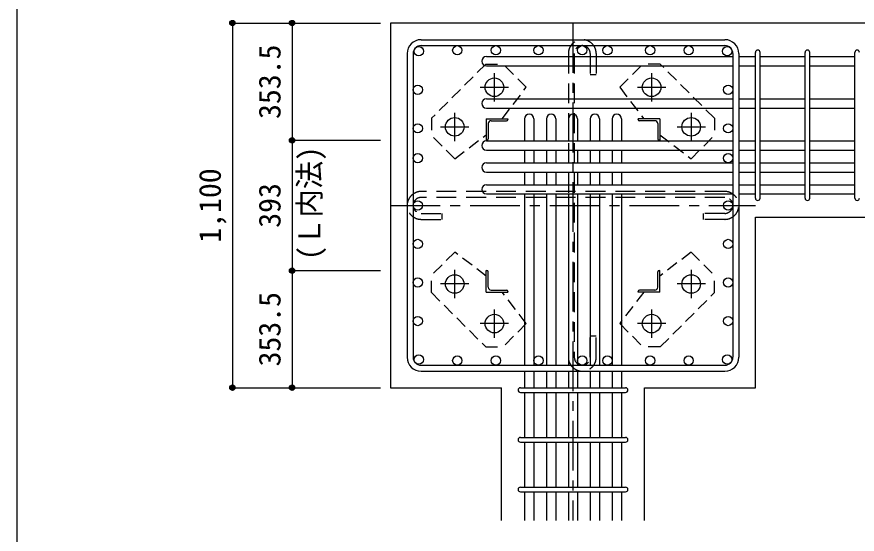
# Model space of a CAD drawing. Units: millimetres at full size, sheet at 1:30. Extents: x -5973 to 5954, y -4195 to 4201.
# Drawn here: x -5973 to -3439, y -2667 to -1106 of the extents above; entities that cross this region are included whole.
import ezdxf
from ezdxf.enums import TextEntityAlignment as Align

# ---------------------------------------------------------------- set-up
doc = ezdxf.new("R2010")
doc.units = ezdxf.units.MM
doc.header["$LTSCALE"] = 30
doc.header["$PDMODE"] = 32
doc.header["$PDSIZE"] = 15
for name, pattern in [('CHAIN1', [8, 5, -1, 1, -1]), ('DASHED1', [1.8, 1.2, -0.6]), ('DASHED2', [3, 2, -1])]:
    doc.linetypes.add(name, pattern=pattern)
for name, color, linetype in [('0-1_躯体線', 2, 'Continuous'), ('0-2_アンカー、アングル', 4, 'Continuous'), ('0-3_立上り筋', 3, 'Continuous'), ('0-4_フープ筋', 7, 'Continuous'), ('0-5_基礎梁筋', 7, 'Continuous'), ('0-6_スタラップ筋', 7, 'Continuous'), ('0-7_文字', 4, 'Continuous'), ('0-9_プレート', 4, 'DASHED1'), ('0-C_中子', 7, 'DASHED2'), ('0-D_寸法', 4, 'Continuous'), ('F-0_枠', 6, 'Continuous')]:
    doc.layers.add(name, color=color, linetype=linetype)
doc.styles.add('ＭＳ ゴシック', font='')
doc.styles.get('ＭＳ ゴシック').set_extended_font_data('MS Gothic')

msp = doc.modelspace()

# ---------------------------------------------------------------- linework, layer by layer
at = {"layer": '0-1_躯体線'}
for p, q in [((-3345.8, -1124.89), (-4845.8, -1124.89)), ((-4845.8, -1124.89), (-4845.8, -2224.89)), ((-3745.8, -1709.89), (-3345.8, -1709.89)), ((-3745.8, -2224.89), (-3745.8, -1709.89)), ((-4845.8, -2224.89), (-4511.3, -2224.89)), ((-4511.3, -2624.89), (-4511.3, -2224.89))]:
    msp.add_line(p, q, dxfattribs=at)
msp.add_lwpolyline([(-4080.3, -2624.89), (-4080.3, -2224.89), (-3745.8, -2224.89)], dxfattribs=at)
at = {"layer": '0-2_アンカー、アングル', "linetype": 'CHAIN1'}
for p, q in [((-4532.8, -1361.1), (-4532.8, -1275.59)), ((-4058.8, -1275.6), (-4058.8, -1361.09)), ((-4575.6, -1318.39), (-4490.1, -1318.39)), ((-4101.5, -1318.39), (-4016, -1318.39)), ((-4652.3, -1480.6), (-4652.3, -1395.09)), ((-3939.3, -1395.1), (-3939.3, -1480.59)), ((-4695.1, -1437.89), (-4609.6, -1437.89)), ((-3982, -1437.89), (-3896.5, -1437.89)), ((-4652.3, -1954.69), (-4652.3, -1869.2)), ((-3939.3, -1869.19), (-3939.3, -1954.7)), ((-4609.6, -1911.89), (-4695.1, -1911.89)), ((-3896.5, -1911.89), (-3982, -1911.89)), ((-4532.8, -2074.19), (-4532.8, -1988.7)), ((-4058.8, -1988.69), (-4058.8, -2074.2)), ((-4490.1, -2031.39), (-4575.6, -2031.39)), ((-4016, -2031.39), (-4101.5, -2031.39))]:
    msp.add_line(p, q, dxfattribs=at)
at = {"layer": '0-2_アンカー、アングル'}
for p, q in [((-4557.3, -1413.39), (-4492.3, -1413.39)), ((-4557.3, -1413.39), (-4557.3, -1478.39)), ((-4492.3, -1413.39), (-4492.3, -1415.39)), ((-4034.3, -1413.39), (-4099.3, -1413.39)), ((-4099.3, -1415.39), (-4099.3, -1413.39)), ((-4034.3, -1413.39), (-4034.3, -1478.39)), ((-4551.3, -1427.89), (-4551.3, -1474.39)), ((-4542.8, -1419.39), (-4496.3, -1419.39)), ((-4048.8, -1419.39), (-4095.3, -1419.39)), ((-4040.3, -1427.89), (-4040.3, -1474.39)), ((-4555.3, -1478.39), (-4557.3, -1478.39)), ((-4034.3, -1478.39), (-4036.3, -1478.39)), ((-4557.3, -1871.39), (-4555.3, -1871.39)), ((-4557.3, -1936.39), (-4557.3, -1871.39)), ((-4036.3, -1871.39), (-4034.3, -1871.39)), ((-4034.3, -1936.39), (-4034.3, -1871.39)), ((-4551.3, -1921.89), (-4551.3, -1875.39)), ((-4040.3, -1921.89), (-4040.3, -1875.39)), ((-4557.3, -1936.39), (-4492.3, -1936.39)), ((-4542.8, -1930.39), (-4496.3, -1930.39)), ((-4492.3, -1934.39), (-4492.3, -1936.39)), ((-4099.3, -1936.39), (-4099.3, -1934.39)), ((-4034.3, -1936.39), (-4099.3, -1936.39)), ((-4048.8, -1930.39), (-4095.3, -1930.39))]:
    msp.add_line(p, q, dxfattribs=at)
at = {"layer": '0-2_アンカー、アングル', "color": 3}
for centre in [(-4532.8, -1318.39), (-4058.8, -1318.39), (-4652.3, -1437.89), (-3939.3, -1437.89), (-4652.3, -1911.89), (-3939.3, -1911.89), (-4532.8, -2031.39), (-4058.8, -2031.39)]:
    msp.add_circle(centre, 28, dxfattribs=at)
at = {"layer": '0-2_アンカー、アングル'}
for centre, radius, start, end in [((-4496.3, -1415.39), 4, 270, 0), ((-4095.3, -1415.39), 4, 180, 270), ((-4542.8, -1427.89), 8.5, 90, 180), ((-4048.8, -1427.89), 8.5, 0, 90), ((-4555.3, -1474.39), 4, 270, 0), ((-4036.3, -1474.39), 4, 180, 270), ((-4555.3, -1875.39), 4, 0, 90), ((-4036.3, -1875.39), 4, 90, 180), ((-4542.8, -1921.89), 8.5, 180, 270), ((-4048.8, -1921.89), 8.5, 270, 0), ((-4496.3, -1934.39), 4, 0, 90), ((-4095.3, -1934.39), 4, 90, 180)]:
    msp.add_arc(centre, radius, start, end, dxfattribs=at)
at = {"layer": '0-3_立上り筋'}
for centre in [(-4760.87, -1209.82), (-4644.6, -1206.89), (-4528.34, -1206.89), (-4399.8, -1206.89), (-4267.8, -1206.89), (-4191.8, -1206.89), (-4063.27, -1206.89), (-3947, -1206.89), (-3830.73, -1209.82), (-4763.8, -1326.09), (-3827.8, -1326.09), (-4763.8, -1442.36), (-3827.8, -1442.36), (-4763.8, -1532.39), (-3827.8, -1532.39), (-4763.8, -1674.89), (-3827.8, -1674.89), (-4763.8, -1791.16), (-3827.8, -1791.16), (-4763.8, -1907.43), (-3827.8, -1907.43), (-4763.8, -2023.7), (-3827.8, -2023.7), (-4760.87, -2139.97), (-3830.73, -2139.97), (-4644.6, -2142.89), (-4528.34, -2142.89), (-4399.8, -2142.89), (-4267.8, -2142.89), (-4191.8, -2142.89), (-4063.27, -2142.89), (-3947, -2142.89)]:
    msp.add_circle(centre, 14, dxfattribs=at)
at = {"layer": '0-4_フープ筋'}
for p, q in [((-4753.8, -1174.89), (-3837.8, -1174.89)), ((-4753.8, -1192.89), (-3837.8, -1192.89)), ((-4795.8, -1216.89), (-4795.8, -2132.89)), ((-4777.8, -1216.89), (-4777.8, -2132.89)), ((-3813.8, -1216.89), (-3813.8, -2132.89)), ((-3795.8, -1216.89), (-3795.8, -2132.89)), ((-4753.8, -2156.89), (-3837.8, -2156.89)), ((-4753.8, -2174.89), (-3837.8, -2174.89))]:
    msp.add_line(p, q, dxfattribs=at)
for centre, radius, start, end in [((-4753.8, -1216.89), 42, 90, 180), ((-3837.8, -1216.89), 42, 0, 90), ((-4753.8, -1216.89), 24, 90, 180), ((-3837.8, -1216.89), 24, 0, 90), ((-4753.8, -2132.89), 42, 180, 270), ((-4753.8, -2132.89), 24, 180, 270), ((-3837.8, -2132.89), 42, 270, 0), ((-3837.8, -2132.89), 24, 270, 0)]:
    msp.add_arc(centre, radius, start, end, dxfattribs=at)
at = {"layer": '0-5_基礎梁筋'}
for p, q in [((-4556.8, -1225.82), (-3813.8, -1225.82)), ((-3795.8, -1225.82), (-3745.8, -1225.82)), ((-3731.8, -1225.82), (-3595.8, -1225.82)), ((-3581.8, -1225.82), (-3445.8, -1225.82)), ((-4556.8, -1253.82), (-3813.8, -1253.82)), ((-3795.8, -1253.82), (-3745.8, -1253.82)), ((-3731.8, -1253.82), (-3595.8, -1253.82)), ((-3581.8, -1253.82), (-3445.8, -1253.82)), ((-4556.8, -1353.11), (-3813.8, -1353.11)), ((-3795.8, -1353.11), (-3745.8, -1353.11)), ((-3731.8, -1353.11), (-3595.8, -1353.11)), ((-3581.8, -1353.11), (-3445.8, -1353.11)), ((-4556.8, -1381.11), (-3813.8, -1381.11)), ((-3795.8, -1381.11), (-3745.8, -1381.11)), ((-3731.8, -1381.11), (-3595.8, -1381.11)), ((-3581.8, -1381.11), (-3445.8, -1381.11)), ((-4441.8, -1413.89), (-4441.8, -1480.39)), ((-4413.8, -1413.89), (-4413.8, -1480.39)), ((-4375.8, -1413.89), (-4375.8, -1480.39)), ((-4347.8, -1413.89), (-4347.8, -1480.39)), ((-4309.8, -1413.89), (-4309.8, -1480.39)), ((-4281.8, -1413.89), (-4281.8, -1480.39)), ((-4243.8, -1413.89), (-4243.8, -1480.39)), ((-4215.8, -1413.89), (-4215.8, -1480.39)), ((-4177.8, -1413.89), (-4177.8, -1480.39)), ((-4149.8, -1413.89), (-4149.8, -1480.39)), ((-4556.8, -1480.39), (-3813.8, -1480.39)), ((-3795.8, -1480.39), (-3745.8, -1480.39)), ((-3731.8, -1480.39), (-3595.8, -1480.39)), ((-3581.8, -1480.39), (-3445.8, -1480.39)), ((-4556.8, -1508.39), (-3813.8, -1508.39)), ((-4441.8, -1508.39), (-4441.8, -1546.39)), ((-4413.8, -1508.39), (-4413.8, -1546.39)), ((-4375.8, -1508.39), (-4375.8, -1546.39)), ((-4347.8, -1508.39), (-4347.8, -1546.39)), ((-4309.8, -1508.39), (-4309.8, -1546.39)), ((-4281.8, -1508.39), (-4281.8, -1546.39)), ((-4243.8, -1508.39), (-4243.8, -1546.39)), ((-4215.8, -1508.39), (-4215.8, -1546.39)), ((-4177.8, -1508.39), (-4177.8, -1546.39)), ((-4149.8, -1508.39), (-4149.8, -1546.39)), ((-3795.8, -1508.39), (-3745.8, -1508.39)), ((-3731.8, -1508.39), (-3595.8, -1508.39)), ((-3581.8, -1508.39), (-3445.8, -1508.39)), ((-4556.8, -1546.39), (-3813.8, -1546.39)), ((-3795.8, -1546.39), (-3745.8, -1546.39)), ((-3731.8, -1546.39), (-3595.8, -1546.39)), ((-3581.8, -1546.39), (-3445.8, -1546.39)), ((-4556.8, -1574.39), (-3813.8, -1574.39)), ((-4441.8, -1574.39), (-4441.8, -1612.39)), ((-4413.8, -1574.39), (-4413.8, -1612.39)), ((-4375.8, -1574.39), (-4375.8, -1612.39)), ((-4347.8, -1574.39), (-4347.8, -1612.39)), ((-4309.8, -1574.39), (-4309.8, -1612.39)), ((-4281.8, -1574.39), (-4281.8, -1612.39)), ((-4243.8, -1574.39), (-4243.8, -1612.39)), ((-4215.8, -1574.39), (-4215.8, -1612.39)), ((-4177.8, -1574.39), (-4177.8, -1612.39)), ((-4149.8, -1574.39), (-4149.8, -1612.39)), ((-3795.8, -1574.39), (-3745.8, -1574.39)), ((-3731.8, -1574.39), (-3595.8, -1574.39)), ((-3581.8, -1574.39), (-3445.8, -1574.39)), ((-4556.8, -1612.39), (-3813.8, -1612.39)), ((-3795.8, -1612.39), (-3745.8, -1612.39)), ((-3731.8, -1612.39), (-3595.8, -1612.39)), ((-3581.8, -1612.39), (-3445.8, -1612.39)), ((-4556.8, -1640.39), (-3813.8, -1640.39)), ((-4441.8, -1640.39), (-4441.8, -2156.89)), ((-4413.8, -1640.39), (-4413.8, -2156.89)), ((-4375.8, -1640.39), (-4375.8, -2156.89)), ((-4347.8, -1640.39), (-4347.8, -2156.89)), ((-4309.8, -1640.39), (-4309.8, -2156.89)), ((-4281.8, -1640.39), (-4281.8, -2156.89)), ((-4243.8, -1640.39), (-4243.8, -2156.89)), ((-4215.8, -1640.39), (-4215.8, -2156.89)), ((-4177.8, -1640.39), (-4177.8, -2156.89)), ((-4149.8, -1640.39), (-4149.8, -2156.89)), ((-3795.8, -1640.39), (-3745.8, -1640.39)), ((-3731.8, -1640.39), (-3595.8, -1640.39)), ((-3581.8, -1640.39), (-3445.8, -1640.39)), ((-4441.8, -2174.89), (-4441.8, -2224.89)), ((-4413.8, -2174.89), (-4413.8, -2224.89)), ((-4375.8, -2174.89), (-4375.8, -2224.89)), ((-4347.8, -2174.89), (-4347.8, -2224.89)), ((-4309.8, -2174.89), (-4309.8, -2224.89)), ((-4281.8, -2174.89), (-4281.8, -2224.89)), ((-4243.8, -2174.89), (-4243.8, -2224.89)), ((-4215.8, -2174.89), (-4215.8, -2224.89)), ((-4177.8, -2174.89), (-4177.8, -2224.89)), ((-4149.8, -2174.89), (-4149.8, -2224.89)), ((-4441.8, -2238.89), (-4441.8, -2374.89)), ((-4413.8, -2238.89), (-4413.8, -2374.89)), ((-4375.8, -2238.89), (-4375.8, -2374.89)), ((-4347.8, -2238.89), (-4347.8, -2374.89)), ((-4309.8, -2238.89), (-4309.8, -2374.89)), ((-4281.8, -2238.89), (-4281.8, -2374.89)), ((-4243.8, -2238.89), (-4243.8, -2374.89)), ((-4215.8, -2238.89), (-4215.8, -2374.89)), ((-4177.8, -2238.89), (-4177.8, -2374.89)), ((-4149.8, -2238.89), (-4149.8, -2374.89)), ((-4441.8, -2388.89), (-4441.8, -2524.89)), ((-4413.8, -2388.89), (-4413.8, -2524.89)), ((-4375.8, -2388.89), (-4375.8, -2524.89)), ((-4347.8, -2388.89), (-4347.8, -2524.89)), ((-4309.8, -2388.89), (-4309.8, -2524.89)), ((-4281.8, -2388.89), (-4281.8, -2524.89)), ((-4243.8, -2388.89), (-4243.8, -2524.89)), ((-4215.8, -2388.89), (-4215.8, -2524.89)), ((-4177.8, -2388.89), (-4177.8, -2524.89)), ((-4149.8, -2388.89), (-4149.8, -2524.89)), ((-4441.8, -2538.89), (-4441.8, -2624.89)), ((-4413.8, -2538.89), (-4413.8, -2624.89)), ((-4375.8, -2538.89), (-4375.8, -2624.89)), ((-4347.8, -2538.89), (-4347.8, -2624.89)), ((-4309.8, -2538.89), (-4309.8, -2624.89)), ((-4281.8, -2538.89), (-4281.8, -2624.89)), ((-4243.8, -2538.89), (-4243.8, -2624.89)), ((-4215.8, -2538.89), (-4215.8, -2624.89)), ((-4177.8, -2538.89), (-4177.8, -2624.89)), ((-4149.8, -2538.89), (-4149.8, -2624.89))]:
    msp.add_line(p, q, dxfattribs=at)
for centre, start, end in [((-4556.8, -1239.82), 90, 270), ((-4556.8, -1367.11), 90, 270), ((-4427.8, -1413.89), 0, 180), ((-4361.8, -1413.89), 0, 180), ((-4295.8, -1413.89), 0, 180), ((-4229.8, -1413.89), 0, 180), ((-4163.8, -1413.89), 0, 180), ((-4556.8, -1494.39), 90, 270), ((-4556.8, -1560.39), 90, 270), ((-4556.8, -1626.39), 90, 270)]:
    msp.add_arc(centre, 14, start, end, dxfattribs=at)
at = {"layer": '0-6_スタラップ筋'}
for p, q in [((-3745.8, -1652.89), (-3745.8, -1213.32)), ((-3731.8, -1652.89), (-3731.8, -1213.32)), ((-3595.8, -1652.89), (-3595.8, -1213.32)), ((-3581.8, -1652.89), (-3581.8, -1213.32)), ((-3445.8, -1652.89), (-3445.8, -1213.32)), ((-4454.3, -2224.89), (-4137.3, -2224.89)), ((-4454.3, -2238.89), (-4137.3, -2238.89)), ((-4454.3, -2374.89), (-4137.3, -2374.89)), ((-4454.3, -2388.89), (-4137.3, -2388.89)), ((-4454.3, -2524.89), (-4137.3, -2524.89)), ((-4454.3, -2538.89), (-4137.3, -2538.89))]:
    msp.add_line(p, q, dxfattribs=at)
for centre, start, end in [((-3738.8, -1213.32), 0, 180), ((-3738.8, -1213.32), 0, 180), ((-3738.8, -1213.32), 0, 180), ((-3738.8, -1213.32), 0, 180), ((-3588.8, -1213.32), 0, 180), ((-3438.8, -1213.32), 0, 180), ((-3738.8, -1652.89), 180, 0), ((-3738.8, -1652.89), 180, 0), ((-3738.8, -1652.89), 180, 0), ((-3738.8, -1652.89), 180, 0), ((-3588.8, -1652.89), 180, 0), ((-3438.8, -1652.89), 180, 0), ((-4454.3, -2231.89), 90, 270), ((-4454.3, -2231.89), 90, 270), ((-4454.3, -2231.89), 90, 270), ((-4454.3, -2231.89), 90, 270), ((-4137.3, -2231.89), 270, 90), ((-4137.3, -2231.89), 270, 90), ((-4137.3, -2231.89), 270, 90), ((-4137.3, -2231.89), 270, 90), ((-4454.3, -2381.89), 90, 270), ((-4137.3, -2381.89), 270, 90), ((-4454.3, -2531.89), 90, 270), ((-4137.3, -2531.89), 270, 90)]:
    msp.add_arc(centre, 7, start, end, dxfattribs=at)
at = {"layer": '0-9_プレート'}
for p, q in [((-4558.93, -1248.43), (-4722.27, -1411.77)), ((-4558.93, -1248.43), (-4506.6, -1248.43)), ((-4436.61, -1318.41), (-4506.6, -1248.43)), ((-4154.99, -1318.42), (-4085, -1248.43)), ((-4032.67, -1248.43), (-4085, -1248.43)), ((-3869.33, -1411.77), (-4032.67, -1248.43)), ((-4509, -1413.4), (-4436.61, -1318.41)), ((-4154.99, -1318.42), (-4082.6, -1413.4)), ((-4722.27, -1411.77), (-4722.27, -1464.09)), ((-3869.33, -1411.77), (-3869.33, -1464.09)), ((-4652.28, -1534.08), (-4722.27, -1464.09)), ((-4652.28, -1534.08), (-4557.3, -1461.7)), ((-4034.3, -1461.7), (-3939.32, -1534.08)), ((-3939.32, -1534.08), (-3869.33, -1464.09)), ((-4652.28, -1815.71), (-4722.27, -1885.7)), ((-4557.3, -1888.09), (-4652.28, -1815.71)), ((-3939.32, -1815.71), (-4034.3, -1888.09)), ((-3939.32, -1815.71), (-3869.33, -1885.7)), ((-4722.27, -1938.02), (-4722.27, -1885.7)), ((-3869.33, -1938.02), (-3869.33, -1885.7)), ((-4722.27, -1938.02), (-4558.93, -2101.36)), ((-4436.61, -2031.37), (-4509, -1936.39)), ((-4082.6, -1936.39), (-4154.99, -2031.38)), ((-4032.67, -2101.36), (-3869.33, -1938.02)), ((-4436.61, -2031.37), (-4506.6, -2101.36)), ((-4154.99, -2031.38), (-4085, -2101.36)), ((-4558.93, -2101.36), (-4506.6, -2101.36)), ((-4032.67, -2101.36), (-4085, -2101.36))]:
    msp.add_line(p, q, dxfattribs=at)
at = {"layer": '0-C_中子'}
for p, q in [((-4309.8, -1216.89), (-4309.8, -2132.89)), ((-4291.8, -1216.89), (-4291.8, -2132.89)), ((-4243.8, -1216.89), (-4243.8, -1280.89)), ((-4225.8, -1216.89), (-4225.8, -1280.89)), ((-4225.8, -1280.89), (-4243.8, -1280.89)), ((-3837.8, -1632.89), (-4753.8, -1632.89)), ((-3837.8, -1650.89), (-4753.8, -1650.89)), ((-4753.8, -1698.89), (-4689.8, -1698.89)), ((-3901.8, -1716.89), (-3901.8, -1698.89)), ((-3837.8, -1698.89), (-3901.8, -1698.89)), ((-3837.8, -1716.89), (-3901.8, -1716.89)), ((-4243.8, -2132.89), (-4243.8, -2068.89))]:
    msp.add_line(p, q, dxfattribs=at)
for points in [[(-4753.8, -1716.89), (-4689.8, -1716.89), (-4689.8, -1698.89)], [(-4225.8, -2132.89), (-4225.8, -2068.89), (-4243.8, -2068.89)]]:
    msp.add_lwpolyline(points, dxfattribs=at)
for centre, radius, start, end in [((-4267.8, -1216.89), 42, 0, 180), ((-4267.8, -1216.89), 24, 0, 180), ((-4753.8, -1674.89), 42, 90, 270), ((-3837.8, -1674.89), 42, 270, 90), ((-4753.8, -1674.89), 24, 90, 270), ((-3837.8, -1674.89), 24, 270, 90), ((-4267.8, -2132.89), 42, 180, 0), ((-4267.8, -2132.89), 24, 180, 0)]:
    msp.add_arc(centre, radius, start, end, dxfattribs=at)
at = {"layer": '0-D_寸法'}
for p, q in [((-5322.84, -1124.89), (-5322.84, -2224.89)), ((-5322.84, -1124.89), (-5142.84, -1124.89)), ((-5322.84, -1124.89), (-5142.84, -1124.89)), ((-5322.84, -1124.89), (-5322.84, -2224.89)), ((-5142.84, -1124.89), (-5142.84, -1478.39)), ((-5142.84, -1124.89), (-4875.8, -1124.89)), ((-5142.84, -1478.39), (-4875.8, -1478.39)), ((-5142.84, -1478.39), (-5142.84, -1871.39)), ((-5142.84, -1871.39), (-4875.8, -1871.39)), ((-5142.84, -1871.39), (-5142.84, -2224.89)), ((-5322.84, -2224.89), (-5142.84, -2224.89)), ((-5142.84, -2224.89), (-4875.8, -2224.89)), ((-5142.84, -2224.89), (-4875.8, -2224.89))]:
    msp.add_line(p, q, dxfattribs=at)
at = {"layer": '0-D_寸法', "linetype": 'CHAIN1'}
for p, q in [((-4295.8, -1124.89), (-4295.8, -2624.89)), ((-4845.8, -1674.89), (-3745.8, -1674.89))]:
    msp.add_line(p, q, dxfattribs=at)
at = {"layer": '0-D_寸法'}
for centre, radius in [((-5322.84, -1124.89), 8), ((-5322.84, -1124.89), 7.2), ((-5322.84, -1124.89), 6.4), ((-5322.84, -1124.89), 5.6), ((-5322.84, -1124.89), 4.8), ((-5322.84, -1124.89), 4), ((-5322.84, -1124.89), 3.2), ((-5322.84, -1124.89), 2.4), ((-5322.84, -1124.89), 1.6), ((-5322.84, -1124.89), 0.8), ((-5142.84, -1124.89), 8), ((-5142.84, -1124.89), 7.2), ((-5142.84, -1124.89), 6.4), ((-5142.84, -1124.89), 5.6), ((-5142.84, -1124.89), 4.8), ((-5142.84, -1124.89), 4), ((-5142.84, -1124.89), 3.2), ((-5142.84, -1124.89), 2.4), ((-5142.84, -1124.89), 1.6), ((-5142.84, -1124.89), 0.8), ((-5142.84, -1478.39), 8), ((-5142.84, -1478.39), 7.2), ((-5142.84, -1478.39), 6.4), ((-5142.84, -1478.39), 5.6), ((-5142.84, -1478.39), 4.8), ((-5142.84, -1478.39), 4), ((-5142.84, -1478.39), 3.2), ((-5142.84, -1478.39), 2.4), ((-5142.84, -1478.39), 1.6), ((-5142.84, -1478.39), 0.8), ((-5142.84, -1871.39), 8), ((-5142.84, -1871.39), 7.2), ((-5142.84, -1871.39), 6.4), ((-5142.84, -1871.39), 5.6), ((-5142.84, -1871.39), 4.8), ((-5142.84, -1871.39), 4), ((-5142.84, -1871.39), 3.2), ((-5142.84, -1871.39), 2.4), ((-5142.84, -1871.39), 1.6), ((-5142.84, -1871.39), 0.8), ((-5322.84, -2224.89), 8), ((-5322.84, -2224.89), 7.2), ((-5322.84, -2224.89), 6.4), ((-5322.84, -2224.89), 5.6), ((-5322.84, -2224.89), 4.8), ((-5322.84, -2224.89), 4), ((-5322.84, -2224.89), 3.2), ((-5322.84, -2224.89), 2.4), ((-5322.84, -2224.89), 1.6), ((-5322.84, -2224.89), 0.8), ((-5142.84, -2224.89), 8), ((-5142.84, -2224.89), 7.2), ((-5142.84, -2224.89), 6.4), ((-5142.84, -2224.89), 5.6), ((-5142.84, -2224.89), 4.8), ((-5142.84, -2224.89), 4), ((-5142.84, -2224.89), 3.2), ((-5142.84, -2224.89), 2.4), ((-5142.84, -2224.89), 1.6), ((-5142.84, -2224.89), 0.8)]:
    msp.add_circle(centre, radius, dxfattribs=at)
at = {"layer": '0-D_寸法', "color": 7}
for p in [(-5322.84, -1124.89), (-5142.84, -1124.89), (-5142.84, -1478.39), (-5142.84, -1871.39), (-5322.84, -2224.89), (-5142.84, -2224.89)]:
    msp.add_point(p, dxfattribs=at)
at = {"layer": 'F-0_枠'}
msp.add_line((-5972.88, 4201.15), (-5972.88, -4195.24), dxfattribs=at)

# ---------------------------------------------------------------- texts
at = {"layer": '0-7_文字', "style": 'ＭＳ ゴシック', "width": 0.95}
msp.add_text('(Ｌ内法)', height=65.98, rotation=90, dxfattribs=at).set_placement((-5037.78, -1839.49), align=Align.BOTTOM_LEFT)
at = {"layer": '0-D_寸法', "style": 'ＭＳ ゴシック'}
for s, p in [('353.5', (-5157.84, -1414.14)), ('1,100', (-5337.84, -1787.39)), ('393', (-5157.84, -1742.39)), ('353.5', (-5157.84, -2160.64))]:
    msp.add_text(s, height=65.98, rotation=90, dxfattribs=at).set_placement(p, align=Align.BOTTOM_LEFT)

doc.saveas('drawing.dxf')
